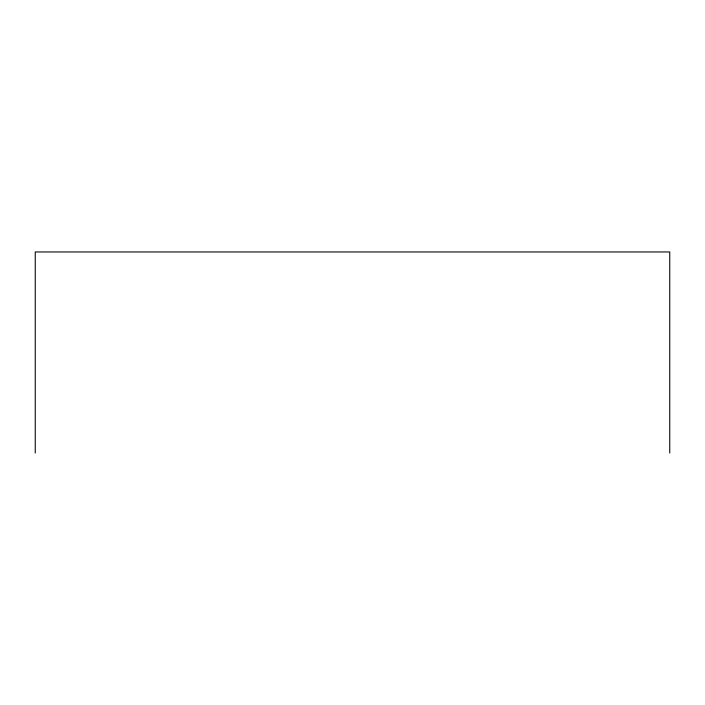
<?xml version="1.0" encoding="UTF-8"?>
<svg xmlns="http://www.w3.org/2000/svg" width="705" height="705" viewBox="0 0 705 705"><rect width="100%" height="100%" fill="white"/><g stroke="black" fill="none" stroke-linecap="round" stroke-linejoin="round"><path stroke-width="1.06" d="M669.75 453.042L669.75 251.958L35.25 251.958L35.25 453.042"/></g></svg>
